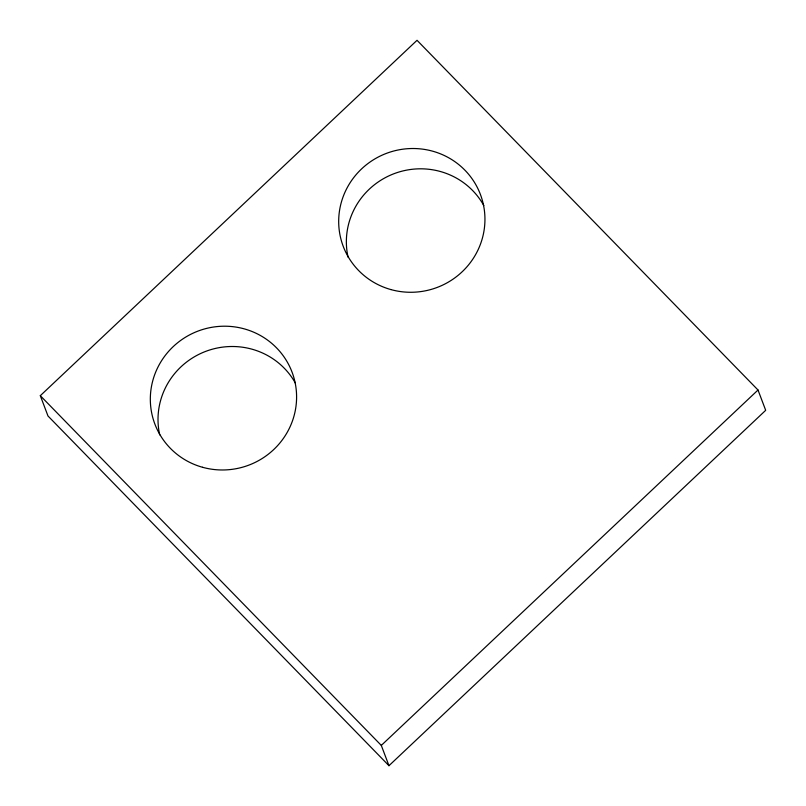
<?xml version="1.0" encoding="UTF-8"?>
<svg xmlns="http://www.w3.org/2000/svg" width="806" height="806" viewBox="0 0 806 806"><rect width="100%" height="100%" fill="white"/><g stroke="black" fill="none" stroke-linecap="round" stroke-linejoin="round"><path stroke-width="1.21" d="M40.31 395.686L417.034 40.3L758.013 390.013L765.69 410.314L388.966 765.7L47.987 415.987L40.31 395.686L381.298 745.409L388.966 765.7M381.298 745.409L758.013 390.013M348.061 257.164A73.336 71.674 -20.7 0 1 394.033 173.693A73.336 71.674 -20.7 0 1 483.832 205.58M159.709 434.857A73.336 71.674 -20.7 0 1 205.671 351.386A73.336 71.674 -20.7 0 1 295.48 383.273M202.538 467.279A73.336 71.674 -20.7 0 0 294.613 380.412A73.336 71.674 -20.7 0 0 173.24 346.59A73.336 71.674 -20.7 0 0 202.538 467.279M390.89 289.576A73.336 71.674 -20.7 0 0 482.965 202.719A73.336 71.674 -20.7 0 0 361.602 168.887A73.336 71.674 -20.7 0 0 390.89 289.576"/></g></svg>
